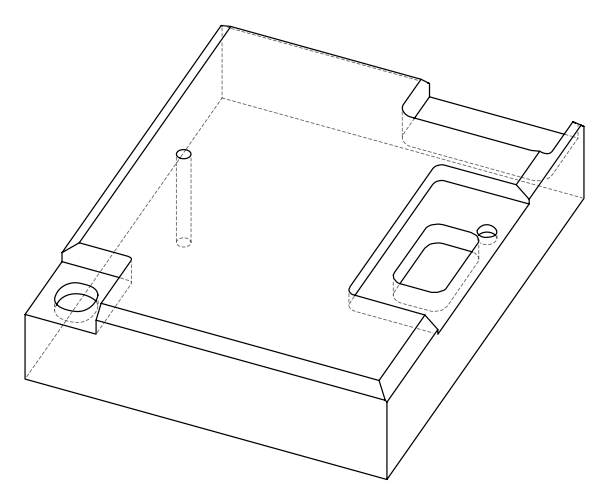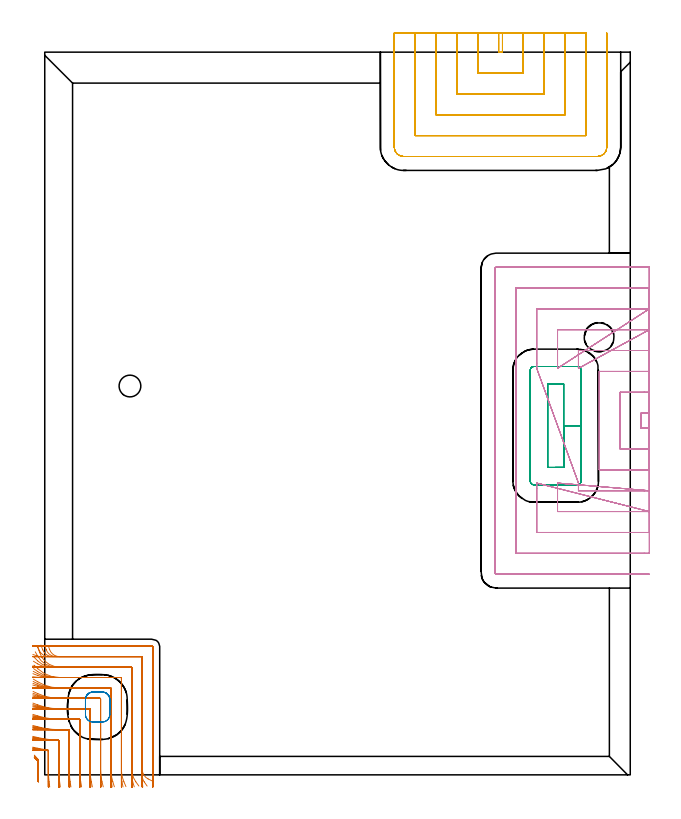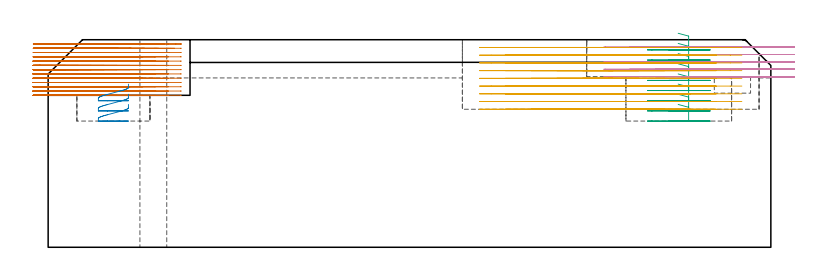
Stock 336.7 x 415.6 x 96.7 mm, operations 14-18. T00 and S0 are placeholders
(PLAN: 18 operations, 9 tool changes, 133.9 min)
(1 SPOT_DRILL | STEP1HOLE | NXT0321_9005460120000 | 0.03 min | 0 mm3)
(2 SPOT_DRILL_1 | STEP1POCKET | NXT0321_9005460120000 | 0.03 min | 1865 mm3)
(3 DRILL_BLIND_HOLE_INTO_CENTER | STEP1HOLE | NXT0301_022 | 0.04 min | 140 mm3)
(4 GUN_DRILL_THROUGH_HOLE | STEP1HOLE | UGT0307_001 | 0.46 min | 1729 mm3)
(5 SPADE_DRILL_TO_ENLARGE_THROUGH_HOLE | STEP1HOLE | UGT0306_003 | 0.41 min | 9962 mm3)
(6 DRILL_BLIND_HOLE_INTO_CENTER_1 | STEP1POCKET | NXT0301_128 | 0.04 min | 821 mm3)
(7 MILL_ROUGH_BLIND_HOLE_CONTOUR | STEP1POCKET | NXT0201_013 | Spiral | 0.44 min | 2892 mm3)
(8 AREA_MILL | FG_CHAMFER_SURFACE | UGT0205_001 | 10.65 min | 31770 mm3)
(9 AREA_MILL_1 | FG_CHAMFER_SURFACE_1 | UGT0205_001 | 4.31 min | 8203 mm3)
(10 AREA_MILL_2 | FG_CHAMFER_SURFACE_2 | UGT0205_001 | 8.7 min | 15072 mm3)
(11 AREA_MILL_3 | FG_CHAMFER_SURFACE_3 | UGT0205_001 | 3.24 min | 8718 mm3)
(12 AREA_MILL_4 | FG_CHAMFER_SURFACE_4 | UGT0205_001 | 0.36 min | 1175 mm3)
(13 AREA_MILL_5 | FG_CHAMFER_SURFACE_5 | UGT0205_001 | 16.04 min | 42573 mm3)
(14 MILL_CORNER_NOTCH_RECTANGULAR | CORNER_NOTCH_RECTANGULAR | NXT0201_009 | Follow Part, ap 2, ae 75% | 29.58 min | 132152 mm3)
(15 MILL_RECTANGULAR_POCKET | POCKET_RECTANGULAR_STRAIGHT | UGT0201_094 | Follow Part, ap 5, ae 75% | 0.71 min | 13075 mm3)
(16 MILL_RECTANGULAR_POCKET_1 | POCKET_RECTANGULAR_STRAIGHT_1 | UGT0201_094 | Follow Part, ap 5, ae 75% | 6.04 min | 159356 mm3)
(17 MILL_SLOT | SLOT_PARTIAL_RECTANGULAR | NXT0201_012 | Follow Part, ap 4, ae 75% | 25.39 min | 206567 mm3)
(18 MILL_SLOT_1 | SLOT_PARTIAL_RECTANGULAR_1 | NXT0201_012 | Follow Part, ap 4, ae 75% | 27.39 min | 298634 mm3)
(TOOL NXT0321_9005460120000 | NC Spot Drill, 142deg, 12mm, Carbide, Uncoated | D12 PA142 FL30 Z2)
(TOOL NXT0301_022 | Carbide Drill 5.1mm [860.1-0510-015A1-MM 2214] | D5.1 PA140 FL28 Z2)
(TOOL UGT0307_001 | Gun Drill 5 mm | D5 PA130 FL24 Z1)
(TOOL UGT0306_003 | Spade Drill 12.5mm | D12.5 PA132 FL10 Z2)
(TOOL NXT0301_128 | Carbide Drill 12mm [861.1-1200-036A1-GP GC34] | D12 PA150 FL37.4 Z2)
(TOOL NXT0201_013 | ENDMILL 10mm | D10 FL30 Z4)
(TOOL UGT0205_001 | Chamfer Mill 20 x 3 x 45 deg. | D20 FL50 Z2)
(TOOL NXT0201_009 | ENDMILL 8mm [2P460-0800-NA 1630] | D8 FL26 Z6)
(TOOL UGT0201_094 | End mill 20 mm | D20 FL38 Z4)
(TOOL NXT0201_012 | ENDMILL 16mm [2P460-1600-NA 1630] | D16 FL38 Z6)
(OP 14 MILL_CORNER_NOTCH_RECTANGULAR)
G17 G21 G94 G90
T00 M6
G54
G17 G0 G90 X-3.551 Y-4.38 S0 M3
G43 Z106.7 H1
Z94.708
G94 G1 X-3.752 Y-1.387 F250.
G2 X-3.9 Y3.032 R66. F500.
G1 Y8.844
G3 X-4. Y9.104 R0.4
G1 X-5.985 Y11.354 F250.
G0 Z106.7
X2.865 Y-6.979
Z94.708
G1 X2.513 Y-4.
G2 X2.1 Y3.032 R60. F500.
G1 Y13.985
G3 X1.749 Y14.378 R0.4
G2 X-4. Y15.31 R60.
G1 X-6.934 Y15.934 F250.
G0 Z106.7
X8.95 Y-6.974
Z94.708
G1 X8.56 Y-4.
G2 X8.1 Y3.032 R54. F500.
G1 Y19.61
G3 X7.71 Y20.005 R0.4
G2 X-4. Y21.459 R54.
G1 X-6.919 Y22.152 F250.
G0 Z106.7
X15.057 Y-6.968
Z94.708
G1 X14.618 Y-4.
G2 X14.1 Y3.032 R48. F500.
G1 Y25.604
G3 X13.704 Y26. R0.4
G1 X8.47
G2 X-4. Y27.648 R48.
G1 X-6.897 Y28.427 F250.
G0 Z106.7
X21.195 Y-6.958
Z94.708
G1 X20.693 Y-4.
G2 X20.1 Y3.032 R42. F500.
G1 Y31.604
G3 X19.704 Y32. R0.4
G1 X8.47
G2 X-4. Y33.894 R42.
G1 X-6.865 Y34.784 F250.
G0 Z106.7
X27.379 Y-6.942
Z94.708
G1 X26.793 Y-4.
G2 X26.1 Y3.032 R36. F500.
G1 Y37.604
G3 X25.704 Y38. R0.4
G1 X8.47
G2 X-4. Y40.229 R36.
G1 X-6.814 Y41.268 F250.
G0 Z106.7
X33.639 Y-6.916
Z94.708
G1 X32.936 Y-4.
G2 X32.1 Y3.032 R30. F500.
G1 Y43.603
G3 X31.703 Y44. R0.4
G1 X8.47
G2 X-4. Y46.714 R30.
G1 X-6.729 Y47.961 F250.
G0 Z106.7
X40.032 Y-6.868
Z94.708
G1 X39.153 Y-4.
G2 X38.1 Y3.032 R24. F500.
G1 Y49.603
G3 X37.703 Y50. R0.4
G1 X8.47
G2 X-4. Y53.494 R24.
G1 X-6.563 Y55.052 F250.
G0 Z106.7
X46.702 Y-6.762
Z94.708
G1 X45.53 Y-4.
G2 X44.1 Y3.032 R18. F500.
G1 Y55.603
G3 X43.703 Y56. R0.4
G1 X8.47
G2 X-4. Y61.019 R18.
G1 X-6.164 Y63.097 F250.
G0 Z106.7
X54.134 Y-6.431
Z94.708
G1 X52.376 Y-4.
G2 X50.1 Y3.032 R12. F500.
G1 Y61.603
G3 X49.703 Y62. R0.4
G1 X8.47
G2 X-3.039 Y70.601 R12.
G1 X-3.889 Y73.478 F250.
G0 Z106.7
X62.13 Y-3.677
Z94.708
G1 X59.44 Y-2.347
G2 X56.1 Y3.032 R6. F500.
G1 Y67.603
G3 X55.703 Y68. R0.4
G1 X8.47
G2 X2.813 Y72. R6.
G1 X2.313 Y73.414 F250.
G0 Z106.7
X62.1 Y0.032
Z94.708
G1 Y3.032
Y73.6 F500.
G3 X61.7 Y74. R0.4
G1 X8.47
X5.47 F250.
G0 Z106.7
X-3.885 Y-3.892
Z92.715
G1 X-3.899 Y-0.892
X-3.9 Y-0.574 F500.
Y8.485
G3 X-4. Y8.745 R0.4
G1 X-5.985 Y10.994 F250.
G0 Z106.7
X2.369 Y-6.995
Z92.715
G1 X2.198 Y-4.
G2 X2.1 Y-0.574 R60. F500.
G1 Y13.794
G3 X1.736 Y14.187 R0.4
G2 X-4. Y14.921 R60.
G1 X-6.954 Y15.445 F250.
G0 Z106.7
X8.399 Y-6.994
Z92.715
G1 X8.209 Y-4.
G2 X8.1 Y-0.574 R54. F500.
G1 Y19.604
G3 X7.704 Y20. R0.4
G1 X6.475
G2 X-4. Y21.026 R54.
G1 X-6.943 Y21.608 F250.
G0 Z106.7
X14.437 Y-6.992
Z92.715
G1 X14.222 Y-4.
G2 X14.1 Y-0.574 R48. F500.
G1 Y25.604
G3 X13.704 Y26. R0.4
G1 X6.475
G2 X-4. Y27.157 R48.
G1 X-6.928 Y27.812 F250.
G0 Z106.7
X20.485 Y-6.99
Z92.715
G1 X20.24 Y-4.
G2 X20.1 Y-0.574 R42. F500.
G1 Y31.604
G3 X19.704 Y32. R0.4
G1 X6.475
G2 X-4. Y33.327 R42.
G1 X-6.905 Y34.075 F250.
G0 Z106.7
X26.549 Y-6.986
Z92.715
G1 X26.263 Y-4.
G2 X26.1 Y-0.574 R36. F500.
G1 Y37.604
G3 X25.704 Y38. R0.4
G1 X6.475
G2 X-4. Y39.558 R36.
G1 X-6.87 Y40.431 F250.
G0 Z106.7
X32.639 Y-6.98
Z92.715
G1 X32.296 Y-4.
G2 X32.1 Y-0.574 R30. F500.
G1 Y43.604
G3 X31.704 Y44. R0.4
G1 X6.475
G2 X-4. Y45.888 R30.
G1 X-6.811 Y46.936 F250.
G0 Z106.7
X38.774 Y-6.969
Z92.715
G1 X38.346 Y-4.
G2 X38.1 Y-0.574 R24. F500.
G1 Y49.603
G3 X37.703 Y50. R0.4
G1 X6.475
G2 X-4. Y52.407 R24.
G1 X-6.699 Y53.716 F250.
G0 Z106.7
X45. Y-6.945
Z92.715
G1 X44.429 Y-4.
G2 X44.1 Y-0.574 R18. F500.
G1 Y55.603
G3 X43.703 Y56. R0.4
G1 X6.475
G2 X-4. Y59.362 R18.
G1 X-6.44 Y61.108 F250.
G0 Z106.7
X51.456 Y-6.875
Z92.715
G1 X50.599 Y-4.
G2 X50.1 Y-0.574 R12. F500.
G1 Y61.603
G3 X49.703 Y62. R0.4
G1 X6.475
G2 X-3.998 Y68.141 R12.
G1 X-5.462 Y70.759 F250.
G0 Z106.7
X58.887 Y-6.463
Z92.715
G1 X57.174 Y-4.
G2 X56.1 Y-0.574 R6. F500.
G1 Y67.603
G3 X55.703 Y68. R0.4
G1 X6.475
G2 X0.818 Y72. R6.
G1 X0.318 Y73.414 F250.
G0 Z106.7
X62.1 Y-3.574
Z92.715
G1 Y-0.574
Y73.6 F500.
G3 X61.7 Y74. R0.4
G1 X6.475
X3.475 F250.
G0 Z106.7
X-3.9 Y-3.889
Z90.723
G1 Y-0.889
Y8.189 F500.
G3 X-4. Y8.449 R0.4
G1 X-5.985 Y10.698 F250.
G0 Z106.7
X2.128 Y-7.
Z90.723
G1 X2.102 Y-4.
G2 X2.1 Y-3.483 R60. F500.
G1 Y13.669
G3 X1.723 Y14.064 R0.4
G2 X-4. Y14.603 R60.
G1 X-6.97 Y15.027 F250.
G0 Z106.7
X8.131 Y-7.
Z90.723
G1 X8.102 Y-4.
G2 X8.1 Y-3.483 R54. F500.
G1 Y19.604
G3 X7.704 Y20. R0.4
G1 X4.486
G2 X-4. Y20.671 R54.
G1 X-6.963 Y21.142 F250.
G0 Z106.7
X14.135 Y-7.
Z90.723
G1 X14.103 Y-4.
G2 X14.1 Y-3.483 R48. F500.
G1 Y25.604
G3 X13.704 Y26. R0.4
G1 X4.486
G2 X-4. Y26.756 R48.
G1 X-6.953 Y27.287 F250.
G0 Z106.7
X20.14 Y-7.
Z90.723
G1 X20.103 Y-4.
G2 X20.1 Y-3.483 R42. F500.
G1 Y31.604
G3 X19.704 Y32. R0.4
G1 X4.486
G2 X-4. Y32.866 R42.
G1 X-6.938 Y33.472 F250.
G0 Z106.7
X26.147 Y-7.
Z90.723
G1 X26.104 Y-4.
G2 X26.1 Y-3.483 R36. F500.
G1 Y37.604
G3 X25.704 Y38. R0.4
G1 X4.486
G2 X-4. Y39.015 R36.
G1 X-6.915 Y39.722 F250.
G0 Z106.7
X32.156 Y-7.
Z90.723
G1 X32.104 Y-4.
G2 X32.1 Y-3.483 R30. F500.
G1 Y43.604
G3 X31.704 Y44. R0.4
G1 X4.486
G2 X-4. Y45.225 R30.
G1 X-6.877 Y46.074 F250.
G0 Z106.7
X38.17 Y-6.999
Z90.723
G1 X38.106 Y-4.
G2 X38.1 Y-3.483 R24. F500.
G1 Y49.603
G3 X37.703 Y50. R0.4
G1 X4.486
G2 X-4. Y51.55 R24.
G1 X-6.806 Y52.611 F250.
G0 Z106.7
X44.194 Y-6.999
Z90.723
G1 X44.107 Y-4.
G2 X44.1 Y-3.483 R18. F500.
G1 Y55.603
G3 X43.703 Y56. R0.4
G1 X4.486
G2 X-4. Y58.126 R18.
G1 X-6.646 Y59.54 F250.
G0 Z106.7
X50.24 Y-6.997
Z90.723
G1 X50.111 Y-4.
G2 X50.1 Y-3.483 R12. F500.
G1 Y61.603
G3 X49.703 Y62. R0.4
G1 X4.486
G2 X-4. Y65.516 R12.
G1 X-6.121 Y67.637 F250.
G0 Z106.7
X56.381 Y-6.989
Z90.723
G1 X56.122 Y-4.
G2 X56.1 Y-3.483 R6. F500.
G1 Y67.603
G3 X55.703 Y68. R0.4
G1 X4.486
G2 X-1.112 Y71.842 R6.
G1 X-2.191 Y74.642 F250.
G0 Z106.7
X62.1 Y-6.483
Z90.723
G1 Y-3.483
Y73.6 F500.
G3 X61.7 Y74. R0.4
G1 X4.486
X1.486 F250.
G0 Z106.7
X-3.9 Y-3.889
Z88.731
G1 Y-0.889
Y7.933 F500.
G3 X-4. Y8.193 R0.4
G1 X-5.985 Y10.443 F250.
G0 Z106.7
X2.1 Y-7.
Z88.731
G1 Y-4.
Y13.607 F500.
G3 X1.708 Y14.003 R0.4
G2 X-4. Y14.332 R60.
G1 X-6.983 Y14.647 F250.
G0 Z106.7
X8.1 Y-7.
Z88.731
G1 Y-4.
Y19.604 F500.
G3 X7.704 Y20. R0.4
G1 X2.299
G2 X-4. Y20.369 R54.
G1 X-6.98 Y20.719 F250.
G0 Z106.7
X14.1 Y-7.
Z88.731
G1 Y-4.
Y25.604 F500.
G3 X13.704 Y26. R0.4
G1 X2.299
G2 X-4. Y26.415 R48.
G1 X-6.974 Y26.809 F250.
G0 Z106.7
X20.1 Y-7.
Z88.731
G1 Y-4.
Y31.604 F500.
G3 X19.704 Y32. R0.4
G1 X2.299
G2 X-4. Y32.475 R42.
G1 X-6.966 Y32.925 F250.
G0 Z106.7
X26.1 Y-7.
Z88.731
G1 Y-4.
Y37.604 F500.
G3 X25.704 Y38. R0.4
G1 X2.299
G2 X-4. Y38.555 R36.
G1 X-6.954 Y39.08 F250.
G0 Z106.7
X32.1 Y-7.
Z88.731
G1 Y-4.
Y43.604 F500.
G3 X31.704 Y44. R0.4
G1 X2.299
G2 X-4. Y44.669 R30.
G1 X-6.933 Y45.299 F250.
G0 Z106.7
X38.1 Y-7.
Z88.731
G1 Y-4.
Y49.603 F500.
G3 X37.703 Y50. R0.4
G1 X2.299
G2 X-4. Y50.841 R24.
G1 X-6.895 Y51.629 F250.
G0 Z106.7
X44.1 Y-7.
Z88.731
G1 Y-4.
Y55.603 F500.
G3 X43.703 Y56. R0.4
G1 X2.299
G2 X-4. Y57.138 R18.
G1 X-6.81 Y58.188 F250.
G0 Z106.7
X50.1 Y-7.
Z88.731
G1 Y-4.
Y61.603 F500.
G3 X49.703 Y62. R0.4
G1 X2.299
G2 X-4. Y63.786 R12.
G1 X-6.553 Y65.361 F250.
G0 Z106.7
X56.1 Y-7.
Z88.731
G1 Y-4.
Y67.603 F500.
G3 X55.703 Y68. R0.4
G1 X2.299
G2 X-3.017 Y71.218 R6.
G1 X-4.408 Y73.876 F250.
G0 Z106.7
X62.1 Y-7.
Z88.731
G1 Y-4.
Y73.6 F500.
G3 X61.7 Y74. R0.4
G1 X2.299
X-0.701 F250.
G0 Z106.7
X-3.9 Y-3.889
Z86.738
G1 Y-0.889
Y7.64 F500.
G3 X-4. Y7.9 R0.4
G1 X-5.985 Y10.149 F250.
G0 Z106.7
X2.1 Y-7.
Z86.738
G1 Y-4.
Y13.604 F500.
G3 X1.704 Y14. R0.4
G1 X-2.145
G2 X-4. Y14.029 R60.
G1 X-6.999 Y14.121 F250.
G0 Z106.7
X8.1 Y-7.
Z86.738
G1 Y-4.
Y19.604 F500.
G3 X7.704 Y20. R0.4
G1 X-2.145
G2 X-4. Y20.032 R54.
G1 X-6.998 Y20.135 F250.
G0 Z106.7
X14.1 Y-7.
Z86.738
G1 Y-4.
Y25.604 F500.
G3 X13.704 Y26. R0.4
G1 X-2.145
G2 X-4. Y26.036 R48.
G1 X-6.998 Y26.152 F250.
G0 Z106.7
X20.1 Y-7.
Z86.738
G1 Y-4.
Y31.604 F500.
G3 X19.704 Y32. R0.4
G1 X-2.145
G2 X-4. Y32.041 R42.
G1 X-6.997 Y32.173 F250.
G0 Z106.7
X26.1 Y-7.
Z86.738
G1 Y-4.
Y37.604 F500.
G3 X25.704 Y38. R0.4
G1 X-2.145
G2 X-4. Y38.048 R36.
G1 X-6.996 Y38.202 F250.
G0 Z106.7
X32.1 Y-7.
Z86.738
G1 Y-4.
Y43.604 F500.
G3 X31.704 Y44. R0.4
G1 X-2.145
G2 X-4. Y44.057 R30.
G1 X-6.994 Y44.243 F250.
G0 Z106.7
X38.1 Y-7.
Z86.738
G1 Y-4.
Y49.603 F500.
G3 X37.703 Y50. R0.4
G1 X-2.145
G2 X-4. Y50.072 R24.
G1 X-6.991 Y50.304 F250.
G0 Z106.7
X44.1 Y-7.
Z86.738
G1 Y-4.
Y55.603 F500.
G3 X43.703 Y56. R0.4
G1 X-2.145
G2 X-4. Y56.096 R18.
G1 X-6.984 Y56.405 F250.
G0 Z106.7
X50.1 Y-7.
Z86.738
G1 Y-4.
Y61.603 F500.
G3 X49.703 Y62. R0.4
G1 X-2.145
G2 X-4. Y62.144 R12.
G1 X-6.964 Y62.608 F250.
G0 Z106.7
X56.1 Y-7.
Z86.738
G1 Y-4.
Y67.603 F500.
G3 X55.703 Y68. R0.4
G1 X-2.145
G2 X-4. Y68.294 R6.
G1 X-6.853 Y69.221 F250.
G0 Z106.7
X62.1 Y-7.
Z86.738
G1 Y-4.
Y73.6 F500.
G3 X61.7 Y74. R0.4
G1 X-2.145
X-5.145 F250.
G0 Z106.7
X-3.9 Y-3.889
Z84.746
G1 Y-0.889
Y7.607 F500.
G3 X-4. Y7.867 R0.4
G1 X-5.985 Y10.117 F250.
G0 Z106.7
X2.1 Y-7.
Z84.746
G1 Y-4.
Y13.604 F500.
G3 X1.704 Y14. R0.4
G1 X-3.757
X-4.
X-7. Y14.013 F250.
G0 Z106.7
X8.1 Y-7.
Z84.746
G1 Y-4.
Y19.604 F500.
G3 X7.704 Y20. R0.4
G1 X-3.757
X-4. Y20.001
X-7. Y20.014 F250.
G0 Z106.7
X14.1 Y-7.
Z84.746
G1 Y-4.
Y25.604 F500.
G3 X13.704 Y26. R0.4
G1 X-3.757
X-4. Y26.001
X-7. Y26.016 F250.
G0 Z106.7
X20.1 Y-7.
Z84.746
G1 Y-4.
Y31.604 F500.
G3 X19.704 Y32. R0.4
G1 X-3.757
X-4. Y32.001
X-7. Y32.018 F250.
G0 Z106.7
X26.1 Y-7.
Z84.746
G1 Y-4.
Y37.604 F500.
G3 X25.704 Y38. R0.4
G1 X-3.757
X-4. Y38.001
X-7. Y38.021 F250.
G0 Z106.7
X32.1 Y-7.
Z84.746
G1 Y-4.
Y43.604 F500.
G3 X31.704 Y44. R0.4
G1 X-3.757
X-4. Y44.001
X-7. Y44.025 F250.
G0 Z106.7
X38.1 Y-7.
Z84.746
G1 Y-4.
Y49.603 F500.
G3 X37.703 Y50. R0.4
G1 X-3.757
G2 X-4. Y50.001 R24.
G1 X-7. Y50.032 F250.
G0 Z106.7
X44.1 Y-7.
Z84.746
G1 Y-4.
Y55.603 F500.
G3 X43.703 Y56. R0.4
G1 X-3.757
G2 X-4. Y56.002 R18.
G1 X-7. Y56.042 F250.
G0 Z106.7
X50.1 Y-7.
Z84.746
G1 Y-4.
Y61.603 F500.
G3 X49.703 Y62. R0.4
G1 X-3.757
G2 X-4. Y62.002 R12.
G1 X-6.999 Y62.063 F250.
G0 Z106.7
X56.1 Y-7.
Z84.746
G1 Y-4.
Y67.603 F500.
G3 X55.703 Y68. R0.4
G1 X-3.757
G2 X-4. Y68.005 R6.
G1 X-6.998 Y68.126 F250.
G0 Z106.7
X62.1 Y-7.
Z84.746
G1 Y-4.
Y73.6 F500.
G3 X61.7 Y74. R0.4
G1 X-3.757
X-6.757 F250.
G0 Z106.7
X-3.9 Y-3.889
Z82.754
G1 Y-0.889
Y7.605 F500.
G3 X-4. Y7.865 R0.4
G1 X-5.985 Y10.115 F250.
G0 Z106.7
X2.1 Y-7.
Z82.754
G1 Y-4.
Y13.604 F500.
G3 X1.704 Y14. R0.4
G1 X-4.
X-7. F250.
G0 Z106.7
X8.1 Y-7.
Z82.754
G1 Y-4.
Y19.604 F500.
G3 X7.704 Y20. R0.4
G1 X-4.
X-7. F250.
G0 Z106.7
X14.1 Y-7.
Z82.754
G1 Y-4.
Y25.604 F500.
G3 X13.704 Y26. R0.4
G1 X-4.
X-7. F250.
G0 Z106.7
X20.1 Y-7.
Z82.754
G1 Y-4.
Y31.604 F500.
G3 X19.704 Y32. R0.4
G1 X-4.
X-7. F250.
G0 Z106.7
X26.1 Y-7.
Z82.754
G1 Y-4.
Y37.604 F500.
G3 X25.704 Y38. R0.4
G1 X-4.
X-7. F250.
G0 Z106.7
X32.1 Y-7.
Z82.754
G1 Y-4.
Y43.604 F500.
G3 X31.704 Y44. R0.4
G1 X-4.
X-7. F250.
G0 Z106.7
X38.1 Y-7.
Z82.754
G1 Y-4.
Y49.603 F500.
G3 X37.703 Y50. R0.4
G1 X-4.
X-7. F250.
G0 Z106.7
X44.1 Y-7.
Z82.754
G1 Y-4.
Y55.603 F500.
G3 X43.703 Y56. R0.4
G1 X-4.
X-7. F250.
G0 Z106.7
X50.1 Y-7.
Z82.754
G1 Y-4.
Y61.603 F500.
G3 X49.703 Y62. R0.4
G1 X-4.
X-7. F250.
G0 Z106.7
X56.1 Y-7.
Z82.754
G1 Y-4.
Y67.603 F500.
G3 X55.703 Y68. R0.4
G1 X-4.
X-7. F250.
G0 Z106.7
X62.1 Y-7.
Z82.754
G1 Y-4.
Y73.6 F500.
G3 X61.7 Y74. R0.4
G1 X-4.
X-7. F250.
G0 Z106.7
X-3.9 Y-3.889
Z80.761
G1 Y-0.889
Y7.605 F500.
G3 X-4. Y7.865 R0.4
G1 X-5.985 Y10.115 F250.
G0 Z106.7
X2.1 Y-7.
Z80.761
G1 Y-4.
Y13.604 F500.
G3 X1.704 Y14. R0.4
G1 X-4.
X-7. F250.
G0 Z106.7
X8.1 Y-7.
Z80.761
G1 Y-4.
Y19.604 F500.
G3 X7.704 Y20. R0.4
G1 X-4.
X-7. F250.
G0 Z106.7
X14.1 Y-7.
Z80.761
G1 Y-4.
Y25.604 F500.
G3 X13.704 Y26. R0.4
G1 X-4.
X-7. F250.
G0 Z106.7
X20.1 Y-7.
Z80.761
G1 Y-4.
Y31.604 F500.
G3 X19.704 Y32. R0.4
G1 X-4.
X-7. F250.
G0 Z106.7
X26.1 Y-7.
Z80.761
G1 Y-4.
Y37.604 F500.
G3 X25.704 Y38. R0.4
G1 X-4.
X-7. F250.
G0 Z106.7
X32.1 Y-7.
Z80.761
G1 Y-4.
Y43.604 F500.
G3 X31.704 Y44. R0.4
G1 X-4.
X-7. F250.
G0 Z106.7
X38.1 Y-7.
Z80.761
G1 Y-4.
Y49.603 F500.
G3 X37.703 Y50. R0.4
G1 X-4.
X-7. F250.
G0 Z106.7
X44.1 Y-7.
Z80.761
G1 Y-4.
Y55.603 F500.
G3 X43.703 Y56. R0.4
G1 X-4.
X-7. F250.
G0 Z106.7
X50.1 Y-7.
Z80.761
G1 Y-4.
Y61.603 F500.
G3 X49.703 Y62. R0.4
G1 X-4.
X-7. F250.
G0 Z106.7
X56.1 Y-7.
Z80.761
G1 Y-4.
Y67.603 F500.
G3 X55.703 Y68. R0.4
G1 X-4.
X-7. F250.
G0 Z106.7
X62.1 Y-7.
Z80.761
G1 Y-4.
Y73.6 F500.
G3 X61.7 Y74. R0.4
G1 X-4.
X-7. F250.
G0 Z106.7
X-3.9 Y-3.889
Z78.769
G1 Y-0.889
Y7.605 F500.
G3 X-4. Y7.865 R0.4
G1 X-5.985 Y10.115 F250.
G0 Z106.7
X2.1 Y-7.
Z78.769
G1 Y-4.
Y13.605 F500.
G3 X1.705 Y14. R0.4
G1 X-4.
X-7. F250.
G0 Z106.7
X8.1 Y-7.
Z78.769
G1 Y-4.
Y19.604 F500.
G3 X7.704 Y20. R0.4
G1 X-4.
X-7. F250.
G0 Z106.7
X14.1 Y-7.
Z78.769
G1 Y-4.
Y25.604 F500.
G3 X13.704 Y26. R0.4
G1 X-4.
X-7. F250.
G0 Z106.7
X20.1 Y-7.
Z78.769
G1 Y-4.
Y31.604 F500.
G3 X19.704 Y32. R0.4
G1 X-4.
X-7. F250.
G0 Z106.7
X26.1 Y-7.
Z78.769
G1 Y-4.
Y37.604 F500.
G3 X25.704 Y38. R0.4
G1 X-4.
X-7. F250.
G0 Z106.7
X32.1 Y-7.
Z78.769
G1 Y-4.
Y43.604 F500.
G3 X31.704 Y44. R0.4
G1 X-4.
X-7. F250.
G0 Z106.7
X38.1 Y-7.
Z78.769
G1 Y-4.
Y49.603 F500.
G3 X37.703 Y50. R0.4
G1 X-4.
X-7. F250.
G0 Z106.7
X44.1 Y-7.
Z78.769
G1 Y-4.
Y55.603 F500.
G3 X43.703 Y56. R0.4
G1 X-4.
X-7. F250.
G0 Z106.7
X50.1 Y-7.
Z78.769
G1 Y-4.
Y61.603 F500.
G3 X49.703 Y62. R0.4
G1 X-4.
X-7. F250.
G0 Z106.7
X56.1 Y-7.
Z78.769
G1 Y-4.
Y67.603 F500.
G3 X55.703 Y68. R0.4
G1 X-4.
X-7. F250.
G0 Z106.7
X62.1 Y-7.
Z78.769
G1 Y-4.
Y73.6 F500.
G3 X61.7 Y74. R0.4
G1 X-4.
X-7. F250.
G0 Z106.7
X-3.9 Y-3.889
Z76.777
G1 Y-0.889
Y7.605 F500.
G3 X-4. Y7.865 R0.4
G1 X-5.985 Y10.115 F250.
G0 Z106.7
X2.1 Y-7.
Z76.777
G1 Y-4.
Y13.605 F500.
G3 X1.705 Y14. R0.4
G1 X-4.
X-7. F250.
G0 Z106.7
X8.1 Y-7.
Z76.777
G1 Y-4.
Y19.604 F500.
G3 X7.704 Y20. R0.4
G1 X-4.
X-7. F250.
G0 Z106.7
X14.1 Y-7.
Z76.777
G1 Y-4.
Y25.604 F500.
G3 X13.704 Y26. R0.4
G1 X-4.
X-7. F250.
G0 Z106.7
X20.1 Y-7.
Z76.777
G1 Y-4.
Y31.604 F500.
G3 X19.704 Y32. R0.4
G1 X-4.
X-7. F250.
G0 Z106.7
X26.1 Y-7.
Z76.777
G1 Y-4.
Y37.604 F500.
G3 X25.704 Y38. R0.4
G1 X-4.
X-7. F250.
G0 Z106.7
X32.1 Y-7.
Z76.777
G1 Y-4.
Y43.604 F500.
G3 X31.704 Y44. R0.4
G1 X-4.
X-7. F250.
G0 Z106.7
X38.1 Y-7.
Z76.777
G1 Y-4.
Y49.603 F500.
G3 X37.703 Y50. R0.4
G1 X-4.
X-7. F250.
G0 Z106.7
X44.1 Y-7.
Z76.777
G1 Y-4.
Y55.603 F500.
G3 X43.703 Y56. R0.4
G1 X-4.
X-7. F250.
G0 Z106.7
X50.1 Y-7.
Z76.777
G1 Y-4.
Y61.603 F500.
G3 X49.703 Y62. R0.4
G1 X-4.
X-7. F250.
G0 Z106.7
X56.1 Y-7.
Z76.777
G1 Y-4.
Y67.603 F500.
G3 X55.703 Y68. R0.4
G1 X-4.
X-7. F250.
G0 Z106.7
X62.1 Y-7.
Z76.777
G1 Y-4.
Y73.6 F500.
G3 X61.7 Y74. R0.4
G1 X-4.
X-7. F250.
G0 Z106.7
X-3.9 Y-3.889
Z74.785
G1 Y-0.889
Y7.605 F500.
G3 X-4. Y7.865 R0.4
G1 X-5.985 Y10.115 F250.
G0 Z106.7
X2.1 Y-7.
Z74.785
G1 Y-4.
Y13.605 F500.
G3 X1.705 Y14. R0.4
G1 X-4.
X-7. F250.
G0 Z106.7
X8.1 Y-7.
Z74.785
G1 Y-4.
Y19.604 F500.
G3 X7.704 Y20. R0.4
G1 X-4.
X-7. F250.
G0 Z106.7
X14.1 Y-7.
Z74.785
G1 Y-4.
Y25.604 F500.
G3 X13.704 Y26. R0.4
G1 X-4.
X-7. F250.
G0 Z106.7
X20.1 Y-7.
Z74.785
G1 Y-4.
Y31.604 F500.
G3 X19.704 Y32. R0.4
G1 X-4.
X-7. F250.
G0 Z106.7
X26.1 Y-7.
Z74.785
G1 Y-4.
Y37.604 F500.
G3 X25.704 Y38. R0.4
G1 X-4.
X-7. F250.
G0 Z106.7
X32.1 Y-7.
Z74.785
G1 Y-4.
Y43.604 F500.
G3 X31.704 Y44. R0.4
G1 X-4.
X-7. F250.
G0 Z106.7
X38.1 Y-7.
Z74.785
G1 Y-4.
Y49.603 F500.
G3 X37.703 Y50. R0.4
G1 X-4.
X-7. F250.
G0 Z106.7
X44.1 Y-7.
Z74.785
G1 Y-4.
Y55.603 F500.
G3 X43.703 Y56. R0.4
G1 X-4.
X-7. F250.
G0 Z106.7
X50.1 Y-7.
Z74.785
G1 Y-4.
Y61.603 F500.
G3 X49.703 Y62. R0.4
G1 X-4.
X-7. F250.
G0 Z106.7
X56.1 Y-7.
Z74.785
G1 Y-4.
Y67.603 F500.
G3 X55.703 Y68. R0.4
G1 X-4.
X-7. F250.
G0 Z106.7
X62.1 Y-7.
Z74.785
G1 Y-4.
Y73.6 F500.
G3 X61.7 Y74. R0.4
G1 X-4.
X-7. F250.
G0 Z106.7
X-3.9 Y-3.889
Z72.792
G1 Y-0.889
Y7.605 F500.
G3 X-4. Y7.865 R0.4
G1 X-5.985 Y10.115 F250.
G0 Z106.7
X2.1 Y-7.
Z72.792
G1 Y-4.
Y13.605 F500.
G3 X1.705 Y14. R0.4
G1 X-4.
X-7. F250.
G0 Z106.7
X8.1 Y-7.
Z72.792
G1 Y-4.
Y19.604 F500.
G3 X7.704 Y20. R0.4
G1 X-4.
X-7. F250.
G0 Z106.7
X14.1 Y-7.
Z72.792
G1 Y-4.
Y25.604 F500.
G3 X13.704 Y26. R0.4
G1 X-4.
X-7. F250.
G0 Z106.7
X20.1 Y-7.
Z72.792
G1 Y-4.
Y31.604 F500.
G3 X19.704 Y32. R0.4
G1 X-4.
X-7. F250.
G0 Z106.7
X26.1 Y-7.
Z72.792
G1 Y-4.
Y37.604 F500.
G3 X25.704 Y38. R0.4
G1 X-4.
X-7. F250.
G0 Z106.7
X32.1 Y-7.
Z72.792
G1 Y-4.
Y43.604 F500.
G3 X31.704 Y44. R0.4
G1 X-4.
X-7. F250.
G0 Z106.7
X38.1 Y-7.
Z72.792
G1 Y-4.
Y49.603 F500.
G3 X37.703 Y50. R0.4
G1 X-4.
X-7. F250.
G0 Z106.7
X44.1 Y-7.
Z72.792
G1 Y-4.
Y55.603 F500.
G3 X43.703 Y56. R0.4
G1 X-4.
X-7. F250.
G0 Z106.7
X50.1 Y-7.
Z72.792
G1 Y-4.
Y61.603 F500.
G3 X49.703 Y62. R0.4
G1 X-4.
X-7. F250.
G0 Z106.7
X56.1 Y-7.
Z72.792
G1 Y-4.
Y67.603 F500.
G3 X55.703 Y68. R0.4
G1 X-4.
X-7. F250.
G0 Z106.7
X62.1 Y-7.
Z72.792
G1 Y-4.
Y73.6 F500.
G3 X61.7 Y74. R0.4
G1 X-4.
X-7. F250.
G0 Z106.7
X-3.9 Y-3.889
Z70.8
G1 Y-0.889
Y7.605 F500.
G3 X-4. Y7.865 R0.4
G1 X-5.985 Y10.115 F250.
G0 Z106.7
X2.1 Y-7.
Z70.8
G1 Y-4.
Y13.605 F500.
G3 X1.705 Y14. R0.4
G1 X-4.
X-7. F250.
G0 Z106.7
X8.1 Y-7.
Z70.8
G1 Y-4.
Y19.604 F500.
G3 X7.704 Y20. R0.4
G1 X-4.
X-7. F250.
G0 Z106.7
X14.1 Y-7.
Z70.8
G1 Y-4.
Y25.604 F500.
G3 X13.704 Y26. R0.4
G1 X-4.
X-7. F250.
G0 Z106.7
X20.1 Y-7.
Z70.8
G1 Y-4.
Y31.604 F500.
G3 X19.704 Y32. R0.4
G1 X-4.
X-7. F250.
G0 Z106.7
X26.1 Y-7.
Z70.8
G1 Y-4.
Y37.604 F500.
G3 X25.704 Y38. R0.4
G1 X-4.
X-7. F250.
G0 Z106.7
X32.1 Y-7.
Z70.8
G1 Y-4.
Y43.604 F500.
G3 X31.704 Y44. R0.4
G1 X-4.
X-7. F250.
G0 Z106.7
X38.1 Y-7.
Z70.8
G1 Y-4.
Y49.603 F500.
G3 X37.703 Y50. R0.4
G1 X-4.
X-7. F250.
G0 Z106.7
X44.1 Y-7.
Z70.8
G1 Y-4.
Y55.603 F500.
G3 X43.703 Y56. R0.4
G1 X-4.
X-7. F250.
G0 Z106.7
X50.1 Y-7.
Z70.8
G1 Y-4.
Y61.603 F500.
G3 X49.703 Y62. R0.4
G1 X-4.
X-7. F250.
G0 Z106.7
X56.1 Y-7.
Z70.8
G1 Y-4.
Y67.603 F500.
G3 X55.703 Y68. R0.4
G1 X-4.
X-7. F250.
G0 Z106.7
X62.1 Y-7.
Z70.8
G1 Y-4.
Y73.6 F500.
G3 X61.7 Y74. R0.4
G1 X-4.
X-7. F250.
G0 Z106.7
M5
M2
(OP 15 MILL_RECTANGULAR_POCKET)
G17 G21 G94 G90
T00 M6
G54
G17 G0 G90 X37.4 Y37.638 S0 M3
G43 Z106.7 H0
Z76.012
G94 G1 Y43.507 Z74.44 F250.
X37.334 Y44.08 Z74.285
X37.191 Y44.639 Z74.131
X36.976 Y45.174 Z73.976
X36.691 Y45.675 Z73.822
X36.341 Y46.133 Z73.667
X35.933 Y46.541 Z73.513
X35.475 Y46.891 Z73.358
X34.974 Y47.176 Z73.204
X34.439 Y47.391 Z73.049
X33.88 Y47.534 Z72.895
X33.307 Y47.6 Z72.74
X27.493 Z71.182
X26.92 Y47.534 Z71.028
X26.361 Y47.391 Z70.873
X25.826 Y47.176 Z70.719
X25.325 Y46.891 Z70.564
X24.867 Y46.541 Z70.41
X24.459 Y46.133 Z70.255
X24.109 Y45.675 Z70.101
X23.824 Y45.174 Z69.946
X23.609 Y44.639 Z69.792
X23.466 Y44.08 Z69.637
X23.4 Y43.507 Z69.483
Y39. Z68.275
Y34.7 F500.
G3 X27.7 Y30.4 R4.3
G1 X33.1
G3 X37.4 Y34.7 R4.3
G1 Y43.3
G3 X33.1 Y47.6 R4.3
G1 X27.7
G3 X23.4 Y43.3 R4.3
G1 Y39.
Y38.
G0 X37.4 Y37.638 Z71.275
G1 Y43.507 Z69.702 F250.
X37.334 Y44.08 Z69.548
X37.191 Y44.639 Z69.393
X36.976 Y45.174 Z69.239
X36.691 Y45.675 Z69.084
X36.341 Y46.133 Z68.93
X35.933 Y46.541 Z68.775
X35.475 Y46.891 Z68.621
X34.974 Y47.176 Z68.466
X34.439 Y47.391 Z68.312
X33.88 Y47.534 Z68.157
X33.307 Y47.6 Z68.003
X27.493 Z66.445
X26.92 Y47.534 Z66.29
X26.361 Y47.391 Z66.136
X25.826 Y47.176 Z65.981
X25.325 Y46.891 Z65.827
X24.867 Y46.541 Z65.672
X24.459 Y46.133 Z65.518
X24.109 Y45.675 Z65.363
X23.824 Y45.174 Z65.209
X23.609 Y44.639 Z65.054
X23.466 Y44.08 Z64.9
X23.4 Y43.507 Z64.745
Y39. Z63.537
Y34.7 F500.
G3 X27.7 Y30.4 R4.3
G1 X33.1
G3 X37.4 Y34.7 R4.3
G1 Y43.3
G3 X33.1 Y47.6 R4.3
G1 X27.7
G3 X23.4 Y43.3 R4.3
G1 Y39.
Y38.
G0 X37.4 Y37.638 Z66.537
G1 Y43.507 Z64.965 F250.
X37.334 Y44.08 Z64.81
X37.191 Y44.639 Z64.656
X36.976 Y45.174 Z64.501
X36.691 Y45.675 Z64.347
X36.341 Y46.133 Z64.192
X35.933 Y46.541 Z64.038
X35.475 Y46.891 Z63.883
X34.974 Y47.176 Z63.729
X34.439 Y47.391 Z63.574
X33.88 Y47.534 Z63.42
X33.307 Y47.6 Z63.265
X27.493 Z61.707
X26.92 Y47.534 Z61.553
X26.361 Y47.391 Z61.398
X25.826 Y47.176 Z61.244
X25.325 Y46.891 Z61.089
X24.867 Y46.541 Z60.935
X24.459 Y46.133 Z60.78
X24.109 Y45.675 Z60.626
X23.824 Y45.174 Z60.471
X23.609 Y44.639 Z60.317
X23.466 Y44.08 Z60.162
X23.4 Y43.507 Z60.008
Y39. Z58.8
Y34.7 F500.
G3 X27.7 Y30.4 R4.3
G1 X33.1
G3 X37.4 Y34.7 R4.3
G1 Y43.3
G3 X33.1 Y47.6 R4.3
G1 X27.7
G3 X23.4 Y43.3 R4.3
G1 Y39.
Y38.
G0 Z106.7
M5
M2
(OP 16 MILL_RECTANGULAR_POCKET_1)
G17 G21 G94 G90
T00 M6
G54
G17 G0 G90 X293.523 Y176.8 S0 M3
G43 Z106.7 H0
Z99.7
G94 G1 X298.4 Z98.393 F250.
Y200.8 Z91.962
Y224.8 F500.
X289.2
Y176.8
X298.4
Y200.8
X308.4
Y232.7
G3 X306.3 Y234.8 R2.1
G1 X281.3
G3 X279.2 Y232.7 R2.1
G1 Y168.9
G3 X281.3 Y166.8 R2.1
G1 X306.3
G3 X308.4 Y168.9 R2.1
G1 Y200.8
Y201.8
G0 X293.523 Y176.8 Z94.962
G1 X298.4 Z93.656 F250.
Y200.8 Z87.225
Y224.8 F500.
X289.2
Y176.8
X298.4
Y200.8
X308.4
Y232.7
G3 X306.3 Y234.8 R2.1
G1 X281.3
G3 X279.2 Y232.7 R2.1
G1 Y168.9
G3 X281.3 Y166.8 R2.1
G1 X306.3
G3 X308.4 Y168.9 R2.1
G1 Y200.8
Y201.8
G0 X293.523 Y176.8 Z90.225
G1 X298.4 Z88.918 F250.
Y200.8 Z82.487
Y224.8 F500.
X289.2
Y176.8
X298.4
Y200.8
X308.4
Y232.7
G3 X306.3 Y234.8 R2.1
G1 X281.3
G3 X279.2 Y232.7 R2.1
G1 Y168.9
G3 X281.3 Y166.8 R2.1
G1 X306.3
G3 X308.4 Y168.9 R2.1
G1 Y200.8
Y201.8
G0 X293.523 Y176.8 Z85.487
G1 X298.4 Z84.181 F250.
Y200.8 Z77.75
Y224.8 F500.
X289.2
Y176.8
X298.4
Y200.8
X308.4
Y232.7
G3 X306.3 Y234.8 R2.1
G1 X281.3
G3 X279.2 Y232.7 R2.1
G1 Y168.9
G3 X281.3 Y166.8 R2.1
G1 X306.3
G3 X308.4 Y168.9 R2.1
G1 Y200.8
Y201.8
G0 X293.523 Y176.8 Z80.75
G1 X298.4 Z79.443 F250.
Y200.8 Z73.012
Y224.8 F500.
X289.2
Y176.8
X298.4
Y200.8
X308.4
Y232.7
G3 X306.3 Y234.8 R2.1
G1 X281.3
G3 X279.2 Y232.7 R2.1
G1 Y168.9
G3 X281.3 Y166.8 R2.1
G1 X306.3
G3 X308.4 Y168.9 R2.1
G1 Y200.8
Y201.8
G0 X293.523 Y176.8 Z76.012
G1 X298.4 Z74.706 F250.
Y200.8 Z68.275
Y224.8 F500.
X289.2
Y176.8
X298.4
Y200.8
X308.4
Y232.7
G3 X306.3 Y234.8 R2.1
G1 X281.3
G3 X279.2 Y232.7 R2.1
G1 Y168.9
G3 X281.3 Y166.8 R2.1
G1 X306.3
G3 X308.4 Y168.9 R2.1
G1 Y200.8
Y201.8
G0 X293.523 Y176.8 Z71.275
G1 X298.4 Z69.968 F250.
Y200.8 Z63.537
Y224.8 F500.
X289.2
Y176.8
X298.4
Y200.8
X308.4
Y232.7
G3 X306.3 Y234.8 R2.1
G1 X281.3
G3 X279.2 Y232.7 R2.1
G1 Y168.9
G3 X281.3 Y166.8 R2.1
G1 X306.3
G3 X308.4 Y168.9 R2.1
G1 Y200.8
Y201.8
G0 X293.523 Y176.8 Z66.537
G1 X298.4 Z65.231 F250.
Y200.8 Z58.8
Y224.8 F500.
X289.2
Y176.8
X298.4
Y200.8
X308.4
Y232.7
G3 X306.3 Y234.8 R2.1
G1 X281.3
G3 X279.2 Y232.7 R2.1
G1 Y168.9
G3 X281.3 Y166.8 R2.1
G1 X306.3
G3 X308.4 Y168.9 R2.1
G1 Y200.8
Y201.8
G0 Z106.7
M5
M2
(OP 17 MILL_SLOT)
G17 G21 G94 G90
T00 M6
G54
G17 G0 G90 X347.7 Y208.008 S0 M3
G43 Z106.7 H1
Z93.26
G94 G1 X344.7 Y208. F250.
X344.474 F500.
X342.9
Y199.4
X344.475
X344.7
X347.7 Y199.392 F250.
Y220.01
X344.7 Y220.
X344.474 F500.
X330.9
Y187.4
X344.475
X344.7
X347.7 Y187.39 F250.
Y232.012
X344.7 Y232.
X344.474 F500.
X318.9
Y175.4
X344.475
X344.7
X347.7 Y175.388 F250.
Y244.015
X344.7 Y244.001
X344.474 Y244. F500.
X306.9
Y236.746
Y233.746 F250.
X347.7 Y256.02 F500.
X344.7 Y256.001 F250.
X344.474 Y256. F500.
X294.9
Y236.8
Y233.8 F250.
X347.7 Y268.029 F500.
X344.7 Y268.001 F250.
G2 X344.474 Y268. R24. F500.
G1 X282.9
Y236.8
Y233.8 F250.
X306.9 Y167.848 F500.
Y164.848 F250.
Y163.4 F500.
X344.475
X344.7 Y163.399
X347.7 Y163.385 F250.
X294.9 Y167.8 F500.
Y164.8 F250.
Y151.4 F500.
X344.475
X344.7 Y151.399
X347.7 Y151.381 F250.
X282.9 Y167.8 F500.
Y164.8 F250.
Y139.4 F500.
X344.475
G2 X344.7 Y139.399 R24.
G1 X347.7 Y139.371 F250.
X347.699 Y280.059
X344.7 Y280.002
G2 X344.474 Y280. R12. F500.
G1 X270.9
Y127.4
X344.475
G2 X344.7 Y127.398 R12.
G1 X347.699 Y127.342 F250.
X347.474 Y292.
X344.474
X259.7 F500.
G3 X258.9 Y291.2 R0.8
G1 Y116.2
G3 X259.7 Y115.4 R0.8
G1 X344.475
X347.475 F250.
G0 X347.7 Y208. Z89.82
G1 X344.7
X342.9 F500.
Y199.4
X344.7
X347.7 F250.
Y220.
X344.7
X330.9 F500.
Y187.4
X344.7
X347.7 F250.
Y232.
X344.7
X318.9 F500.
Y175.4
X344.7
X347.7 F250.
Y244.
X344.7
X306.9 F500.
Y236.746
Y233.746 F250.
X347.7 Y256. F500.
X344.7 F250.
X294.9 F500.
Y236.8
Y233.8 F250.
X347.7 Y268. F500.
X344.7 F250.
X282.9 F500.
Y236.8
Y233.8 F250.
X306.9 Y167.848 F500.
Y164.848 F250.
Y163.4 F500.
X344.7
X347.7 F250.
X294.9 Y167.8 F500.
Y164.8 F250.
Y151.4 F500.
X344.7
X347.7 F250.
X282.9 Y167.8 F500.
Y164.8 F250.
Y139.4 F500.
X344.7
X347.7 F250.
Y280.
X344.7
X270.9 F500.
Y127.4
X344.7
X347.7 F250.
Y292.
X344.7
X259.7 F500.
G3 X258.9 Y291.2 R0.8
G1 Y116.2
G3 X259.7 Y115.4 R0.8
G1 X344.7
X347.7 F250.
G0 Y208. Z86.38
G1 X344.7
X342.9 F500.
Y199.4
X344.7
X347.7 F250.
Y220.
X344.7
X330.9 F500.
Y187.4
X344.7
X347.7 F250.
Y232.
X344.7
X318.9 F500.
Y175.4
X344.7
X347.7 F250.
Y244.
X344.7
X306.9 F500.
Y236.746
Y233.746 F250.
X347.7 Y256. F500.
X344.7 F250.
X294.9 F500.
Y236.8
Y233.8 F250.
X347.7 Y268. F500.
X344.7 F250.
X282.9 F500.
Y236.8
Y233.8 F250.
X306.9 Y167.848 F500.
Y164.848 F250.
Y163.4 F500.
X344.7
X347.7 F250.
X294.9 Y167.8 F500.
Y164.8 F250.
Y151.4 F500.
X344.7
X347.7 F250.
X282.9 Y167.8 F500.
Y164.8 F250.
Y139.4 F500.
X344.7
X347.7 F250.
Y280.
X344.7
X270.9 F500.
Y127.4
X344.7
X347.7 F250.
Y292.
X344.7
X259.7 F500.
G3 X258.9 Y291.2 R0.8
G1 Y116.2
G3 X259.7 Y115.4 R0.8
G1 X344.7
X347.7 F250.
G0 Y208. Z82.94
G1 X344.7
X342.9 F500.
Y199.4
X344.7
X347.7 F250.
Y220.
X344.7
X330.9 F500.
Y187.4
X344.7
X347.7 F250.
Y232.
X344.7
X318.9 F500.
Y175.4
X344.7
X347.7 F250.
Y244.
X344.7
X306.9 F500.
Y236.746
Y233.746 F250.
X347.7 Y256. F500.
X344.7 F250.
X294.9 F500.
Y236.8
Y233.8 F250.
X347.7 Y268. F500.
X344.7 F250.
X282.9 F500.
Y236.8
Y233.8 F250.
X306.9 Y167.848 F500.
Y164.848 F250.
Y163.4 F500.
X344.7
X347.7 F250.
X294.9 Y167.8 F500.
Y164.8 F250.
Y151.4 F500.
X344.7
X347.7 F250.
X282.9 Y167.8 F500.
Y164.8 F250.
Y139.4 F500.
X344.7
X347.7 F250.
Y280.
X344.7
X270.9 F500.
Y127.4
X344.7
X347.7 F250.
Y292.
X344.7
X259.7 F500.
G3 X258.9 Y291.2 R0.8
G1 Y116.2
G3 X259.7 Y115.4 R0.8
G1 X344.7
X347.7 F250.
G0 Y208. Z79.5
G1 X344.7
X342.9 F500.
Y199.4
X344.7
X347.7 F250.
Y220.
X344.7
X330.9 F500.
Y187.4
X344.7
X347.7 F250.
Y232.
X344.7
X318.9 F500.
Y175.4
X344.7
X347.7 F250.
Y244.
X344.7
X306.9 F500.
Y236.746
Y233.746 F250.
X347.7 Y256. F500.
X344.7 F250.
X294.9 F500.
Y236.8
Y233.8 F250.
X347.7 Y268. F500.
X344.7 F250.
X282.9 F500.
Y236.8
Y233.8 F250.
X306.9 Y167.848 F500.
Y164.848 F250.
Y163.4 F500.
X344.7
X347.7 F250.
X294.9 Y167.8 F500.
Y164.8 F250.
Y151.4 F500.
X344.7
X347.7 F250.
X282.9 Y167.8 F500.
Y164.8 F250.
Y139.4 F500.
X344.7
X347.7 F250.
Y280.
X344.7
X270.9 F500.
Y127.4
X344.7
X347.7 F250.
Y292.
X344.7
X259.7 F500.
G3 X258.9 Y291.2 R0.8
G1 Y116.2
G3 X259.7 Y115.4 R0.8
G1 X344.7
X347.7 F250.
G0 Z106.7
M5
M2
(OP 18 MILL_SLOT_1)
G17 G21 G94 G90
T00 M6
G54
G17 G0 G90 X260.987 Y426.6 S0 M3
G43 Z106.7 H1
Z93.1
G94 G1 X260.999 Y423.6 F250.
X261. Y423.346 F500.
Y415.6
X263.2
Y423.346
X263.201 Y423.6
X263.213 Y426.6 F250.
X248.983
X248.999 Y423.6
X249. Y423.346 F500.
Y403.6
X275.2
Y423.346
X275.201 Y423.6
X275.217 Y426.6 F250.
X236.978
X236.999 Y423.6
G2 X237. Y423.346 R36. F500.
G1 Y391.6
X287.2
Y423.346
X287.201 Y423.6
X287.222 Y426.6 F250.
X224.967
X224.999 Y423.6
G2 X225. Y423.346 R24. F500.
G1 Y379.6
X299.2
Y423.346
G2 X299.201 Y423.6 R24.
G1 X299.233 Y426.6 F250.
X212.934 Y426.599
X212.997 Y423.6
G2 X213. Y423.346 R12. F500.
G1 Y367.6
X311.2
Y423.346
G2 X311.203 Y423.6 R12.
G1 X311.266 Y426.599 F250.
X201. Y426.346
Y423.346
Y361. F500.
G3 X206.4 Y355.6 R5.4
G1 X317.8
G3 X323.2 Y361. R5.4
G1 Y423.346
Y426.346 F250.
G0 X260.987 Y426.6 Z89.5
G1 X260.999 Y423.6
X261. Y423.346 F500.
Y415.6
X263.2
Y423.346
X263.201 Y423.6
X263.213 Y426.6 F250.
X248.983
X248.999 Y423.6
X249. Y423.346 F500.
Y403.6
X275.2
Y423.346
X275.201 Y423.6
X275.217 Y426.6 F250.
X236.978
X236.999 Y423.6
X237. Y423.346 F500.
Y391.6
X287.2
Y423.346
X287.201 Y423.6
X287.222 Y426.6 F250.
X224.967
X224.999 Y423.6
G2 X225. Y423.346 R24. F500.
G1 Y379.6
X299.2
Y423.346
G2 X299.201 Y423.6 R24.
G1 X299.233 Y426.6 F250.
X212.934 Y426.599
X212.997 Y423.6
G2 X213. Y423.346 R12. F500.
G1 Y367.6
X311.2
Y423.346
G2 X311.203 Y423.6 R12.
G1 X311.266 Y426.599 F250.
X201. Y426.346
Y423.346
Y361. F500.
G3 X206.4 Y355.6 R5.4
G1 X317.8
G3 X323.2 Y361. R5.4
G1 Y423.346
Y426.346 F250.
G0 X261. Y426.6 Z85.9
G1 Y423.6
Y415.6 F500.
X263.2
Y423.6
Y426.6 F250.
X248.999
X249. Y423.6
Y403.6 F500.
X275.2
Y423.6
X275.201 Y426.6 F250.
X236.999
X237. Y423.6
Y391.6 F500.
X287.2
Y423.6
X287.201 Y426.6 F250.
X224.999
X225. Y423.6
Y379.6 F500.
X299.2
Y423.6
X299.201 Y426.6 F250.
X212.998
X213. Y423.6
Y367.6 F500.
X311.2
Y423.6
X311.202 Y426.6 F250.
X201. Y426.591
Y423.591
Y361. F500.
G3 X206.4 Y355.6 R5.4
G1 X317.8
G3 X323.2 Y361. R5.4
G1 Y423.591
Y426.591 F250.
G0 X261. Y426.6 Z82.3
G1 Y423.6
Y415.6 F500.
X263.2
Y423.6
Y426.6 F250.
X249.
Y423.6
Y403.6 F500.
X275.2
Y423.6
Y426.6 F250.
X237.
Y423.6
Y391.6 F500.
X287.2
Y423.6
Y426.6 F250.
X225.
Y423.6
Y379.6 F500.
X299.2
Y423.6
Y426.6 F250.
X213.
Y423.6
Y367.6 F500.
X311.2
Y423.6
Y426.6 F250.
X201.
Y423.6
Y361. F500.
G3 X206.4 Y355.6 R5.4
G1 X317.8
G3 X323.2 Y361. R5.4
G1 Y423.6
Y426.6 F250.
G0 X261. Z78.7
G1 Y423.6
Y415.6 F500.
X263.2
Y423.6
Y426.6 F250.
X249.
Y423.6
Y403.6 F500.
X275.2
Y423.6
Y426.6 F250.
X237.
Y423.6
Y391.6 F500.
X287.2
Y423.6
Y426.6 F250.
X225.
Y423.6
Y379.6 F500.
X299.2
Y423.6
Y426.6 F250.
X213.
Y423.6
Y367.6 F500.
X311.2
Y423.6
Y426.6 F250.
X201.
Y423.6
Y361. F500.
G3 X206.4 Y355.6 R5.4
G1 X317.8
G3 X323.2 Y361. R5.4
G1 Y423.6
Y426.6 F250.
G0 X261. Z75.1
G1 Y423.6
Y415.6 F500.
X263.2
Y423.6
Y426.6 F250.
X249.
Y423.6
Y403.6 F500.
X275.2
Y423.6
Y426.6 F250.
X237.
Y423.6
Y391.6 F500.
X287.2
Y423.6
Y426.6 F250.
X225.
Y423.6
Y379.6 F500.
X299.2
Y423.6
Y426.6 F250.
X213.
Y423.6
Y367.6 F500.
X311.2
Y423.6
Y426.6 F250.
X201.
Y423.6
Y361. F500.
G3 X206.4 Y355.6 R5.4
G1 X317.8
G3 X323.2 Y361. R5.4
G1 Y423.6
Y426.6 F250.
G0 X261. Z71.5
G1 Y423.6
Y415.6 F500.
X263.2
Y423.6
Y426.6 F250.
X249.
Y423.6
Y403.6 F500.
X275.2
Y423.6
Y426.6 F250.
X237.
Y423.6
Y391.6 F500.
X287.2
Y423.6
Y426.6 F250.
X225.
Y423.6
Y379.6 F500.
X299.2
Y423.6
Y426.6 F250.
X213.
Y423.6
Y367.6 F500.
X311.2
Y423.6
Y426.6 F250.
X201.
Y423.6
Y361. F500.
G3 X206.4 Y355.6 R5.4
G1 X317.8
G3 X323.2 Y361. R5.4
G1 Y423.6
Y426.6 F250.
G0 X261. Z67.9
G1 Y423.6
Y415.6 F500.
X263.2
Y423.6
Y426.6 F250.
X249.
Y423.6
Y403.6 F500.
X275.2
Y423.6
Y426.6 F250.
X237.
Y423.6
Y391.6 F500.
X287.2
Y423.6
Y426.6 F250.
X225.
Y423.6
Y379.6 F500.
X299.2
Y423.6
Y426.6 F250.
X213.
Y423.6
Y367.6 F500.
X311.2
Y423.6
Y426.6 F250.
X201.
Y423.6
Y361. F500.
G3 X206.4 Y355.6 R5.4
G1 X317.8
G3 X323.2 Y361. R5.4
G1 Y423.6
Y426.6 F250.
G0 X261. Z64.3
G1 Y423.6
Y415.6 F500.
X263.2
Y423.6
Y426.6 F250.
X249.
Y423.6
Y403.6 F500.
X275.2
Y423.6
Y426.6 F250.
X237.
Y423.6
Y391.6 F500.
X287.2
Y423.6
Y426.6 F250.
X225.
Y423.6
Y379.6 F500.
X299.2
Y423.6
Y426.6 F250.
X213.
Y423.6
Y367.6 F500.
X311.2
Y423.6
Y426.6 F250.
X201.
Y423.6
Y361. F500.
G3 X206.4 Y355.6 R5.4
G1 X317.8
G3 X323.2 Y361. R5.4
G1 Y423.6
Y426.6 F250.
G0 Z106.7
M5
M2
